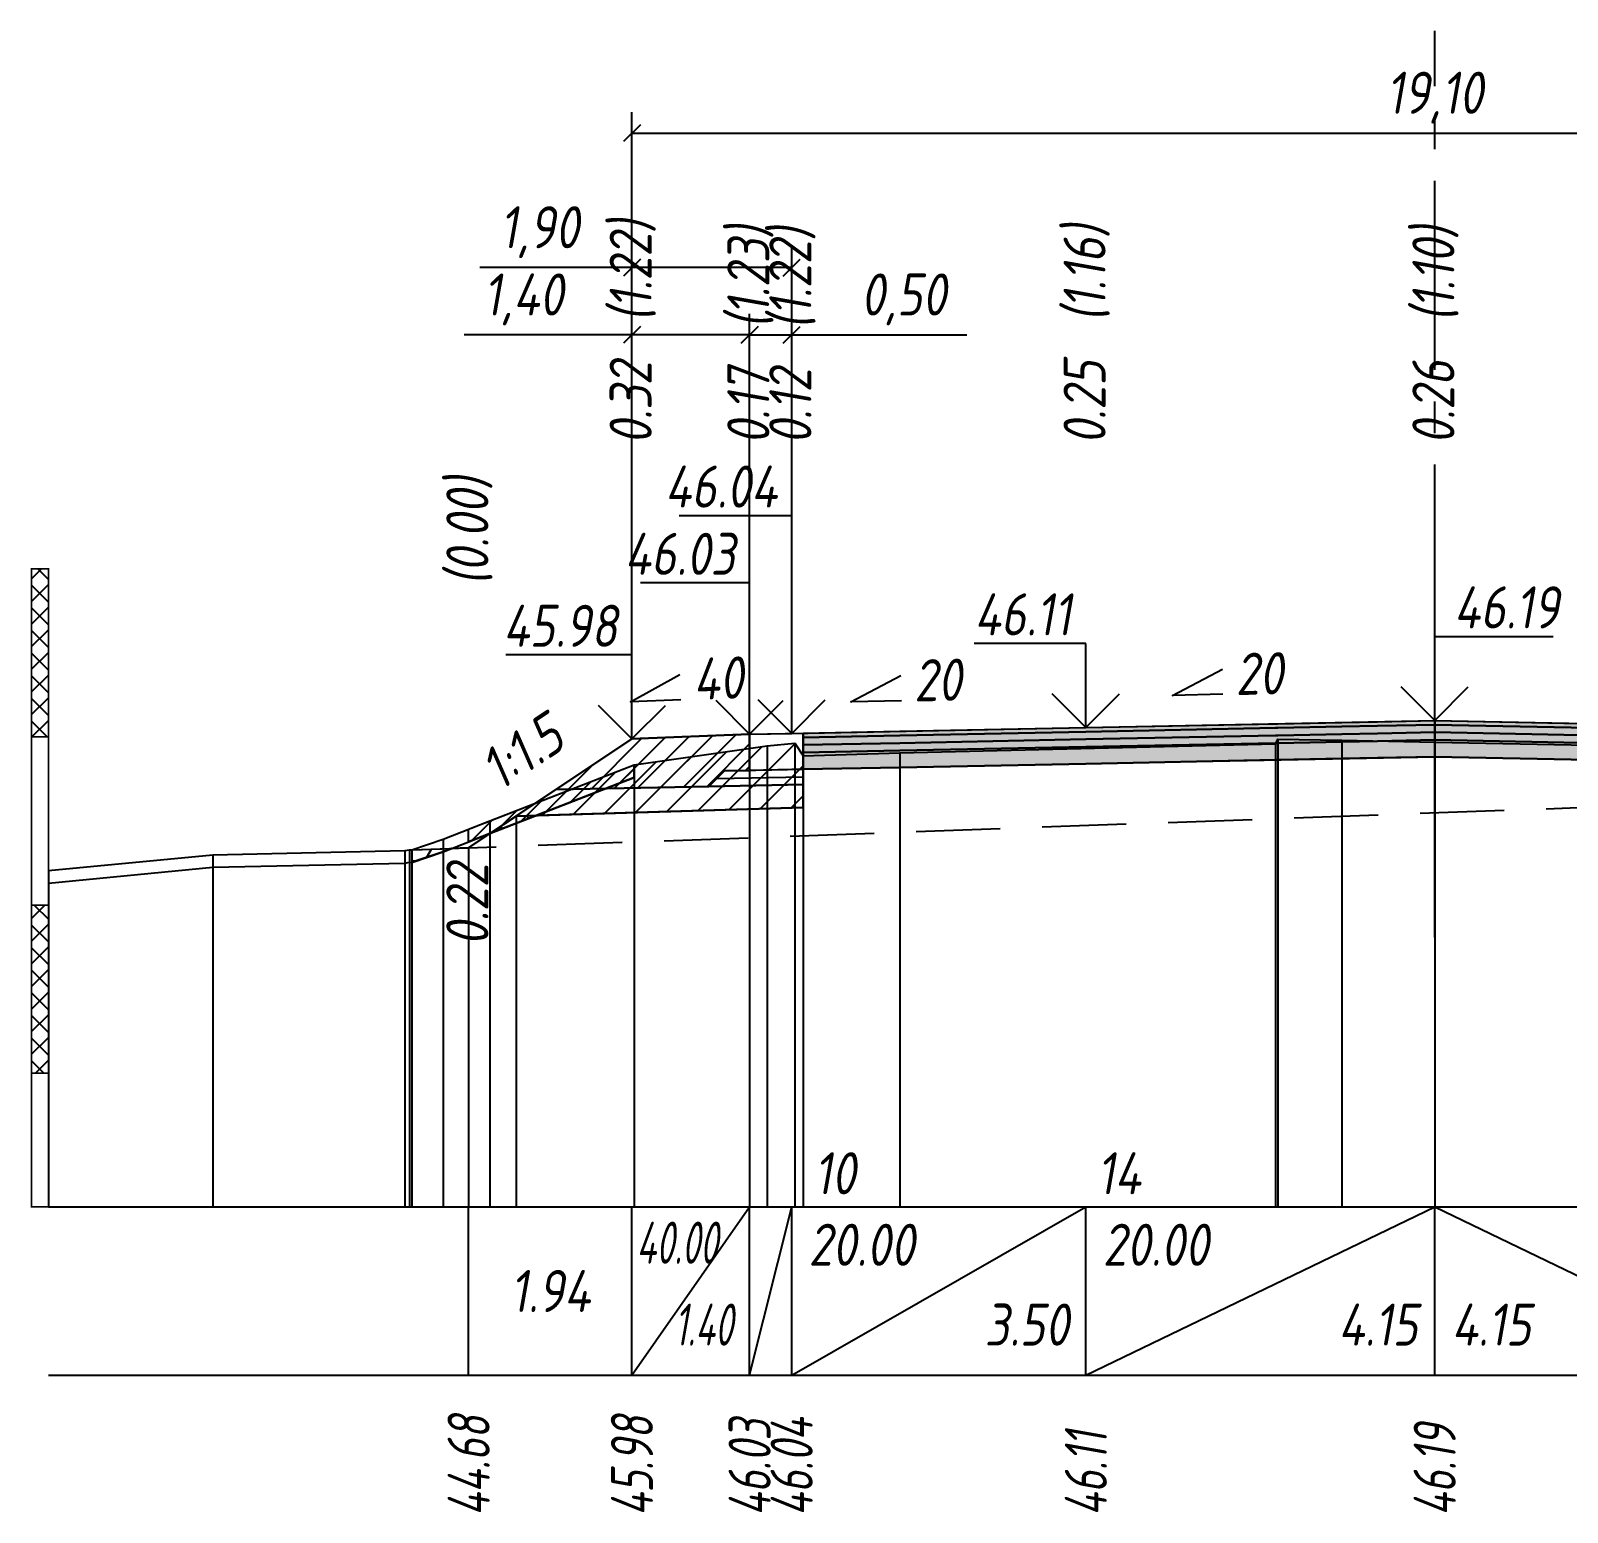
# Model space of a CAD drawing. Extents: x -717 to 1451, y -133302 to 233.
# Drawn here: x 78.9 to 170.4, y -86859.2 to -86771 of the extents above; entities that cross this region are included whole.
import ezdxf
from ezdxf.enums import TextEntityAlignment as Align

# ---------------------------------------------------------------- set-up
doc = ezdxf.new("R2010")
doc.units = 0
doc.linetypes.add('осевая2', pattern=[1.125, 0.75, -0.125, 0.125, -0.125])
doc.linetypes.add('штриховая', pattern=[0.75, 0.5, -0.25])
for name, color, linetype in [('Интерполированный поперечник', 2, 'Continuous'), ('Код_514', 1, 'Continuous'), ('Контур_0', 7, 'Continuous'), ('Контур_2521', 7, 'Continuous'), ('Контур_2564', 7, 'Continuous'), ('Контур_2660', 7, 'Continuous'), ('Контур_2665', 7, 'Continuous'), ('Контур_400', 7, 'Continuous'), ('Контур_508', 7, 'Continuous'), ('Контур_512', 7, 'Continuous'), ('Контур_513', 7, 'Continuous'), ('Контур_818', 7, 'Continuous'), ('Красный поперечник', 1, 'Continuous'), ('Линейка абсолютных высот', 7, 'Continuous'), ('Объём_2501', 7, 'Continuous'), ('Объём_2564', 7, 'Continuous'), ('Объём_2650', 7, 'Continuous'), ('Объём_2660', 7, 'Continuous'), ('Объём_2661', 7, 'Continuous'), ('Объём_2665', 7, 'Continuous'), ('Объём_2666', 7, 'Continuous'), ('Объём_2667', 7, 'Continuous'), ('Объём_2668', 7, 'Continuous'), ('Объём_2669', 7, 'Continuous'), ('Объём_2675', 7, 'Continuous'), ('Объём_2753', 7, 'Continuous'), ('Ось', 1, 'осевая2'), ('Откосы', 7, 'Continuous'), ('Отметки покрытия', 7, 'Continuous'), ('Рабочие отметки', 7, 'Continuous'), ('Рабочие отметки доп.', 7, 'Continuous'), ('Слои выравнивания', 7, 'Continuous'), ('Таблица', 7, 'Continuous'), ('Уклоны проезжей части', 7, 'Continuous'), ('Черный поперечник', 3, 'Continuous')]:
    doc.layers.add(name, color=color, linetype=linetype)
for name, color, linetype, true_color in [('Контур_2540', 2, 'Continuous', 0xffff00), ('Контур_2560', 2, 'Continuous', 0xffff00), ('Контур_2561', 7, 'Continuous', 0xff8040), ('Контур_2562', 3, 'Continuous', 0x00ff00), ('Контур_2563', 7, 'Continuous', 0xff8000), ('Контур_2570', 7, 'Continuous', 0x80ff00), ('Контур_2725', 7, 'Continuous', 0x323232), ('Контур_2736', 4, 'Continuous', 0x00ffff), ('Контур_2737', 4, 'Continuous', 0x00ffff), ('Контур_2738', 4, 'Continuous', 0x00ffff), ('Контур_2739', 4, 'Continuous', 0x00ffff), ('Контур_2741', 4, 'Continuous', 0x00ffff), ('Контур_2742', 4, 'Continuous', 0x00ffff), ('Контур_2743', 4, 'Continuous', 0x00ffff), ('Контур_2744', 7, 'Continuous', 0xa4ffff), ('Контур_2745', 7, 'Continuous', 0xa4ffff), ('Контур_2747', 4, 'Continuous', 0x00ffff), ('Контур_2748', 4, 'Continuous', 0x00ffff), ('Контур_2749', 4, 'Continuous', 0x00ffff), ('Контур_2750', 4, 'Continuous', 0x00ffff), ('Контур_2751', 4, 'Continuous', 0x00ffff), ('Контур_2752', 4, 'Continuous', 0x00ffff), ('Контур_2760', 7, 'Continuous', 0x323232), ('Контур_2761', 7, 'Continuous', 0x323232), ('Контур_2762', 7, 'Continuous', 0x323232), ('Контур_2763', 7, 'Continuous', 0x323232), ('Контур_402', 7, 'Continuous', 0xff6464), ('Контур_703', 4, 'Continuous', 0x00ffff), ('Контур_705', 4, 'Continuous', 0x00ffff), ('Контур_707', 4, 'Continuous', 0x00ffff), ('Контур_720', 131, 'Continuous', 0xaaffff), ('Объём_2500', 7, 'Continuous', 0xc0c0c0), ('Объём_2520', 7, 'Continuous', 0x80ffff), ('Объём_2540', 2, 'Continuous', 0xffff00), ('Объём_2560', 2, 'Continuous', 0xffff00), ('Объём_2561', 7, 'Continuous', 0xff8040), ('Объём_2562', 3, 'Continuous', 0x00ff00), ('Объём_2563', 7, 'Continuous', 0xff8000), ('Объём_2570', 7, 'Continuous', 0x80ff00), ('Объём_2600', 7, 'Continuous', 0x808000), ('Объём_2746', 2, 'Continuous', 0xffff00)]:
    doc.layers.add(name, color=color, linetype=linetype, true_color=true_color)
doc.styles.get("Standard").update_dxf_attribs({"font": 'txt', "height": 2.5})
doc.styles.add('М', font='romand.shx', dxfattribs={"width": 0.8, "oblique": 10, "height": 2.5})
doc.dimstyles.new('ISO-25', dxfattribs={"dimtxt": 2.5, "dimasz": 2.5, "dimexe": 1.25, "dimexo": 0.625, "dimtad": 1, "dimtxsty": 'Standard', "dimcen": 2.5, "dimadec": 0, "dimazin": 0, "dimtfac": 1, "dimtmove": 0, "dimatfit": 3, "dimfxl": 1, "dimarcsym": 0})
pattern_1 = [(45.0000013, (0, 0), (-0.67351924, 0.673519211), []), (135.0000003, (0, 0), (-0.673519222, -0.67351923), [])]

# ---------------------------------------------------------------- blocks, each defined once
blk = doc.blocks.new('_Oblique')
at = {"color": 0, "linetype": 'ByBlock', "lineweight": -2}
blk.add_line((-0.5, -0.5), (0.5, 0.5), dxfattribs=at)
blk = doc.blocks.new('*D1684')
at = {"color": 0, "lineweight": -2, "transparency": 16777216}
for p, q in [((114.714, -86812.604), (114.714, -86787.884)), ((121.714, -86812.324), (121.714, -86787.884)), ((114.714, -86789.134), (104.724, -86789.134)), ((121.714, -86789.134), (114.714, -86789.134))]:
    blk.add_line(p, q, dxfattribs=at)
at = {"layer": 'Defpoints', "color": 0, "transparency": 16777216}
for p in [(121.714, -86789.134), (114.714, -86813.229), (121.714, -86812.949)]:
    blk.add_point(p, dxfattribs=at)
at = {"color": 0, "lineweight": -2, "transparency": 16777216, "rotation": 180}
blk.add_blockref('_Oblique', (114.714, -86789.134), dxfattribs=at)
at = {"color": 0, "lineweight": -2, "transparency": 16777216}
blk.add_blockref('_Oblique', (121.714, -86789.134), dxfattribs=at)
at = {"color": 0, "transparency": 16777216, "insert": (108.265, -86787.021), "char_height": 2.5, "width": 8.75, "attachment_point": 5, "style": 'М'}
blk.add_mtext('1,40', dxfattribs=at)
blk = doc.blocks.new('*D1686')
at = {"color": 0, "lineweight": -2, "transparency": 16777216}
for p, q in [((121.714, -86812.324), (121.714, -86787.884)), ((124.214, -86812.274), (124.214, -86787.884)), ((121.714, -86789.134), (124.214, -86789.134)), ((124.214, -86789.134), (134.634, -86789.134))]:
    blk.add_line(p, q, dxfattribs=at)
at = {"layer": 'Defpoints', "color": 0, "transparency": 16777216}
for p in [(124.214, -86789.134), (121.714, -86812.949), (124.214, -86812.899)]:
    blk.add_point(p, dxfattribs=at)
at = {"color": 0, "lineweight": -2, "transparency": 16777216, "rotation": 180}
blk.add_blockref('_Oblique', (121.714, -86789.134), dxfattribs=at)
at = {"color": 0, "lineweight": -2, "transparency": 16777216}
blk.add_blockref('_Oblique', (124.214, -86789.134), dxfattribs=at)
at = {"color": 0, "transparency": 16777216, "insert": (130.873, -86787.021), "char_height": 2.5, "width": 9.16667, "attachment_point": 5, "style": 'М'}
blk.add_mtext('0,50', dxfattribs=at)
blk = doc.blocks.new('*D1689')
at = {"color": 0, "lineweight": -2, "transparency": 16777216}
for p, q in [((114.714, -86812.604), (114.714, -86783.884)), ((124.214, -86812.274), (124.214, -86783.884)), ((114.714, -86785.134), (105.674, -86785.134)), ((124.214, -86785.134), (114.714, -86785.134))]:
    blk.add_line(p, q, dxfattribs=at)
at = {"layer": 'Defpoints', "color": 0, "transparency": 16777216}
for p in [(124.214, -86785.134), (114.714, -86813.229), (124.214, -86812.899)]:
    blk.add_point(p, dxfattribs=at)
at = {"color": 0, "lineweight": -2, "transparency": 16777216, "rotation": 180}
blk.add_blockref('_Oblique', (114.714, -86785.134), dxfattribs=at)
at = {"color": 0, "lineweight": -2, "transparency": 16777216}
blk.add_blockref('_Oblique', (124.214, -86785.134), dxfattribs=at)
at = {"color": 0, "transparency": 16777216, "insert": (109.214, -86783.021), "char_height": 2.5, "width": 8.75, "attachment_point": 5, "style": 'М'}
blk.add_mtext('1,90', dxfattribs=at)
blk = doc.blocks.new('*D1690')
at = {"color": 0, "lineweight": -2, "transparency": 16777216}
for p, q in [((114.714, -86812.604), (114.714, -86775.884)), ((210.214, -86812.604), (210.214, -86775.884)), ((114.714, -86777.134), (210.214, -86777.134))]:
    blk.add_line(p, q, dxfattribs=at)
at = {"layer": 'Defpoints', "color": 0, "transparency": 16777216}
for p in [(210.214, -86777.134), (114.714, -86813.229), (210.214, -86813.229)]:
    blk.add_point(p, dxfattribs=at)
at = {"color": 0, "lineweight": -2, "transparency": 16777216, "rotation": 180}
blk.add_blockref('_Oblique', (114.714, -86777.134), dxfattribs=at)
at = {"color": 0, "lineweight": -2, "transparency": 16777216}
blk.add_blockref('_Oblique', (210.214, -86777.134), dxfattribs=at)
at = {"color": 0, "transparency": 16777216, "insert": (162.464, -86775.021), "char_height": 2.5, "width": 10.41667, "attachment_point": 5, "style": 'М'}
blk.add_mtext('19,10', dxfattribs=at)

msp = doc.modelspace()

# ---------------------------------------------------------------- hatches: boundary and pattern name
at = {"layer": 'Линейка абсолютных высот'}
h = msp.add_hatch(dxfattribs=at)
h.set_pattern_fill('ANSI37', scale=0.3, style=0)
h.set_pattern_definition(pattern_1)
h.paths.add_polyline_path([(80, -86813.045), (80, -86803.045), (79, -86803.045), (79, -86813.045)])
h = msp.add_hatch(dxfattribs=at)
h.set_pattern_fill('ANSI37', scale=0.3, style=0)
h.set_pattern_definition(pattern_1)
h.paths.add_polyline_path([(80, -86833.045), (80, -86823.045), (79, -86823.045), (79, -86833.045)])
at = {"layer": 'Объём_2563'}
h = msp.add_hatch(dxfattribs=at)
h.set_pattern_fill('ANSI31', color=256, scale=0.3)
h.paths.add_polyline_path([(114.714, -86813.167), (121.714, -86812.887), (121.714, -86815.037), (120.214, -86815.067), (119.295, -86815.985), (110.214, -86816.167)])
at = {"layer": 'Объём_2570'}
h = msp.add_hatch(dxfattribs=at)
h.set_pattern_fill('ANSI31', color=256, scale=0.2)
h.paths.add_polyline_path([(106.269, -86818.793), (105, -86819.288), (105, -86818.538), (114.841, -86814.7), (114.841, -86815.45)])
at = {"layer": 'Объём_2600'}
h = msp.add_hatch(dxfattribs=at)
h.set_pattern_fill('ANSI31', color=6, scale=0.4)
h.paths.add_polyline_path([(124.9, -86814.165), (124.9, -86817.248), (109.007, -86817.725), (114.841, -86815.45), (114.841, -86814.7), (122.756, -86813.57), (124.4, -86813.415)])
h.paths.add_polyline_path([(106.269, -86818.793), (105, -86819.642), (104, -86819.679)])
h = msp.add_hatch(dxfattribs=at)
h.set_pattern_fill('HONEY', color=5, scale=0.3)
h.paths.add_polyline_path([(106.269, -86818.793), (107.822, -86817.761), (109.007, -86817.725)])
h = msp.add_hatch(dxfattribs=at)
h.set_pattern_fill('ANSI31', color=6, scale=0.4)
h.paths.add_polyline_path([(106.269, -86818.793), (105, -86819.642), (104, -86819.679)])
h = msp.add_hatch(dxfattribs=at)
h.set_pattern_fill('HONEY', color=5, scale=0.3)
h.paths.add_polyline_path([(103.475, -86819.884), (101.637, -86820.499), (101.637, -86819.765), (104, -86819.679)])
at = {"layer": 'Слои выравнивания'}
for color, points in [(2, [(124.9, -86812.823), (130.647, -86812.708), (141.714, -86812.487), (152.988, -86812.261), (153.008, -86812.261), (153.125, -86812.258), (156.941, -86812.182), (159.064, -86812.14), (162.464, -86812.072), (162.464, -86812.322), (159.064, -86812.39), (156.941, -86812.432), (153.125, -86812.508), (153.008, -86812.511), (152.988, -86812.511), (141.714, -86812.737), (130.647, -86812.958), (124.9, -86813.073)]), (3, [(124.9, -86813.073), (130.647, -86812.958), (141.714, -86812.737), (152.988, -86812.511), (153.008, -86812.511), (153.125, -86812.508), (156.941, -86812.432), (159.064, -86812.39), (162.464, -86812.322), (162.464, -86812.772), (159.064, -86812.84), (156.941, -86812.882), (153.125, -86812.958), (153.008, -86812.961), (152.988, -86812.961), (141.714, -86813.187), (130.647, -86813.408), (124.9, -86813.523)]), (4, [(124.9, -86813.523), (130.647, -86813.408), (141.714, -86813.187), (152.988, -86812.961), (153.008, -86812.961), (153.125, -86812.958), (156.941, -86812.882), (159.064, -86812.84), (162.464, -86812.772), (162.464, -86813.222), (159.064, -86813.29), (156.941, -86813.332), (153.125, -86813.408), (153.008, -86813.411), (152.988, -86813.411), (141.714, -86813.637), (130.647, -86813.858), (124.9, -86813.973)]), (2, [(162.464, -86812.072), (180.721, -86812.437), (180.721, -86812.687), (162.464, -86812.322)]), (3, [(162.464, -86812.322), (180.721, -86812.687), (180.721, -86813.137), (162.464, -86812.772)]), (4, [(162.464, -86812.772), (180.721, -86813.137), (180.721, -86813.587), (162.464, -86813.222)]), (5, [(124.9, -86813.973), (130.647, -86813.858), (141.714, -86813.637), (152.988, -86813.411), (153.008, -86813.411), (153.125, -86813.408), (156.941, -86813.332), (159.064, -86813.29), (162.464, -86813.222), (162.464, -86814.222), (159.064, -86814.29), (156.941, -86814.332), (153.125, -86814.408), (153.008, -86814.411), (152.988, -86814.411), (141.714, -86814.637), (130.647, -86814.858), (124.9, -86814.973)]), (5, [(162.464, -86813.222), (180.721, -86813.587), (180.721, -86814.587), (162.464, -86814.222)])]:
    msp.add_hatch(color=color, dxfattribs=at).paths.add_polyline_path(points)

# ---------------------------------------------------------------- linework, layer by layer
at = {"layer": 'Интерполированный поперечник', "linetype": 'штриховая', "ltscale": 10, "flags": 128}
msp.add_lwpolyline([(101.637, -86819.765), (205.632, -86815.985)], dxfattribs=at)
at = {"layer": 'Код_514'}
for p, q in [((105, -86851), (105, -86841)), ((114.714, -86851), (114.714, -86841)), ((114.714, -86851), (121.714, -86841)), ((121.714, -86851), (121.714, -86841)), ((121.714, -86851), (124.214, -86841)), ((124.214, -86851), (124.214, -86841)), ((124.214, -86851), (141.714, -86841)), ((141.714, -86851), (141.714, -86841)), ((141.714, -86851), (162.464, -86841)), ((162.464, -86851), (162.464, -86841)), ((162.464, -86841), (183.214, -86851))]:
    msp.add_line(p, q, dxfattribs=at)
at = {"layer": 'Контур_0', "flags": 128}
for points in [[(124.214, -86814.987), (121.714, -86815.037), (121.714, -86812.887), (124.9, -86812.823), (124.9, -86814.973), (124.214, -86814.987), (124.214, -86814.987)], [(114.714, -86813.167), (105, -86819.642), (105, -86819.642), (105, -86819.642), (105, -86819.642), (105, -86819.642), (105, -86819.642), (105, -86819.642), (105, -86819.642), (105, -86819.642), (105, -86819.642), (105, -86819.642), (105, -86819.642), (105, -86819.642), (105, -86819.642), (105, -86819.642)], [(114.714, -86813.167), (105, -86819.642), (105, -86819.642), (105, -86819.642), (105, -86819.642), (105, -86819.642), (105, -86819.642), (105, -86819.642), (105, -86819.642), (105, -86819.642), (105, -86819.642), (105, -86819.642), (105, -86819.642), (105, -86819.642), (105, -86819.642), (105, -86819.642), (105, -86819.642), (105, -86819.642), (105, -86819.642), (105, -86819.642), (105, -86819.642), (105, -86819.642), (105, -86819.642), (105, -86819.642), (105, -86819.642), (105, -86819.642), (105, -86819.642), (105, -86819.642), (105, -86819.642), (105, -86819.642)], [(110.214, -86816.167), (119.295, -86815.985), (120.214, -86815.067), (121.714, -86815.037)], [(120.214, -86815.067), (124.9, -86814.973), (124.9, -86815.873), (119.295, -86815.985), (120.214, -86815.067), (120.214, -86815.067)]]:
    msp.add_lwpolyline(points, dxfattribs=at)
at = {"layer": 'Контур_2521', "color": 250, "flags": 128}
msp.add_lwpolyline([(119.755, -86815.526), (124.9, -86815.423)], dxfattribs=at)
at = {"layer": 'Контур_2540', "flags": 128}
msp.add_lwpolyline([(119.295, -86815.985), (124.9, -86815.873), (124.9, -86817.248), (107.822, -86817.761), (110.214, -86816.167), (119.295, -86815.985), (119.295, -86815.985)], dxfattribs=at)
at = {"layer": 'Контур_2560', "flags": 128}
msp.add_lwpolyline([(114.714, -86813.167), (114.714, -86813.167), (114.714, -86813.167), (121.714, -86812.887)], dxfattribs=at)
at = {"layer": 'Контур_2561', "flags": 128}
msp.add_lwpolyline([(121.714, -86812.887), (121.714, -86812.887), (114.714, -86813.167), (114.714, -86813.167), (121.714, -86812.887)], dxfattribs=at)
at = {"layer": 'Контур_2562', "flags": 128}
msp.add_lwpolyline([(114.714, -86813.167), (114.714, -86813.167), (114.714, -86813.167), (114.714, -86813.167), (114.714, -86813.167)], dxfattribs=at)
at = {"layer": 'Контур_2563', "flags": 128}
msp.add_lwpolyline([(114.714, -86813.167), (121.714, -86812.887), (121.714, -86815.037), (120.214, -86815.067), (119.295, -86815.985), (110.214, -86816.167), (114.714, -86813.167), (114.714, -86813.167)], dxfattribs=at)
at = {"layer": 'Контур_2564', "flags": 128}
msp.add_lwpolyline([(114.714, -86813.167), (121.714, -86812.887)], dxfattribs=at)
at = {"layer": 'Контур_2570', "flags": 128}
msp.add_lwpolyline([(80, -86821.75), (89.781, -86820.801), (101.206, -86820.553), (101.475, -86820.502), (101.617, -86820.506), (101.617, -86820.506), (103.475, -86819.884), (106.269, -86818.793), (114.841, -86815.45), (114.841, -86814.7), (122.756, -86813.57), (124.4, -86813.415), (124.9, -86814.165), (130.647, -86813.985), (152.988, -86813.45), (153.125, -86813.171), (156.941, -86813.247), (162.464, -86813.357), (180.721, -86813.72)], dxfattribs=at)
at = {"layer": 'Контур_2660', "flags": 128}
msp.add_lwpolyline([(107.822, -86817.761), (124.9, -86817.248)], dxfattribs=at)
at = {"layer": 'Контур_2665', "flags": 128}
msp.add_lwpolyline([(114.714, -86813.167), (114.714, -86813.167)], dxfattribs=at)
at = {"layer": 'Контур_2725', "flags": 128}
msp.add_lwpolyline([(124.9, -86814.973), (130.647, -86814.858), (141.714, -86814.637), (152.988, -86814.411), (153.008, -86814.411), (153.125, -86814.408), (156.941, -86814.332), (159.064, -86814.29), (162.464, -86814.222), (180.721, -86814.587)], dxfattribs=at)
at = {"layer": 'Контур_2736', "flags": 128}
msp.add_lwpolyline([(114.714, -86813.167), (105, -86819.642)], dxfattribs=at)
at = {"layer": 'Контур_2737', "flags": 128}
msp.add_lwpolyline([(105, -86819.642), (105, -86819.642)], dxfattribs=at)
at = {"layer": 'Контур_2738', "flags": 128}
msp.add_lwpolyline([(105, -86819.642), (105, -86819.642)], dxfattribs=at)
at = {"layer": 'Контур_2739', "flags": 128}
msp.add_lwpolyline([(105, -86819.642), (105, -86819.642)], dxfattribs=at)
at = {"layer": 'Контур_2741', "flags": 128}
msp.add_lwpolyline([(105, -86819.642), (105, -86819.642)], dxfattribs=at)
at = {"layer": 'Контур_2742', "flags": 128}
msp.add_lwpolyline([(105, -86819.642), (105, -86819.642)], dxfattribs=at)
at = {"layer": 'Контур_2743', "flags": 128}
msp.add_lwpolyline([(105, -86819.642), (105, -86819.642)], dxfattribs=at)
at = {"layer": 'Контур_2744', "flags": 128}
msp.add_lwpolyline([(105, -86819.642), (105, -86819.642)], dxfattribs=at)
msp.add_lwpolyline([(105, -86819.642), (105, -86819.642)], dxfattribs=at)
msp.add_lwpolyline([(105, -86819.642), (105, -86819.642)], dxfattribs=at)
msp.add_lwpolyline([(105, -86819.642), (105, -86819.642)], dxfattribs=at)
msp.add_lwpolyline([(105, -86819.642), (105, -86819.642)], dxfattribs=at)
msp.add_lwpolyline([(105, -86819.642), (105, -86819.642)], dxfattribs=at)
at = {"layer": 'Контур_2745', "flags": 128}
msp.add_lwpolyline([(105, -86819.642), (105, -86819.642)], dxfattribs=at)
msp.add_lwpolyline([(105, -86819.642), (105, -86819.642)], dxfattribs=at)
msp.add_lwpolyline([(105, -86819.642), (105, -86819.642)], dxfattribs=at)
msp.add_lwpolyline([(105, -86819.642), (105, -86819.642)], dxfattribs=at)
msp.add_lwpolyline([(105, -86819.642), (105, -86819.642)], dxfattribs=at)
msp.add_lwpolyline([(105, -86819.642), (105, -86819.642)], dxfattribs=at)
at = {"layer": 'Контур_2747', "flags": 128}
msp.add_lwpolyline([(105, -86819.642), (105, -86819.642)], dxfattribs=at)
at = {"layer": 'Контур_2748', "flags": 128}
msp.add_lwpolyline([(105, -86819.642), (105, -86819.642)], dxfattribs=at)
at = {"layer": 'Контур_2749', "flags": 128}
msp.add_lwpolyline([(105, -86819.642), (105, -86819.642)], dxfattribs=at)
at = {"layer": 'Контур_2750', "flags": 128}
msp.add_lwpolyline([(105, -86819.642), (105, -86819.642)], dxfattribs=at)
at = {"layer": 'Контур_2751', "flags": 128}
msp.add_lwpolyline([(105, -86819.642), (105, -86819.642)], dxfattribs=at)
at = {"layer": 'Контур_2752', "flags": 128}
msp.add_lwpolyline([(105, -86819.642), (105, -86819.642)], dxfattribs=at)
at = {"layer": 'Контур_2760', "flags": 128}
msp.add_lwpolyline([(124.9, -86812.823), (130.647, -86812.708), (141.714, -86812.487), (152.988, -86812.261), (153.008, -86812.261), (153.125, -86812.258), (156.941, -86812.182), (159.064, -86812.14), (162.464, -86812.072), (180.721, -86812.437)], dxfattribs=at)
at = {"layer": 'Контур_2761', "flags": 128}
msp.add_lwpolyline([(124.9, -86813.073), (130.647, -86812.958), (141.714, -86812.737), (152.988, -86812.511), (153.008, -86812.511), (153.125, -86812.508), (156.941, -86812.432), (159.064, -86812.39), (162.464, -86812.322), (180.721, -86812.687)], dxfattribs=at)
at = {"layer": 'Контур_2762', "flags": 128}
msp.add_lwpolyline([(124.9, -86813.523), (130.647, -86813.408), (141.714, -86813.187), (152.988, -86812.961), (153.008, -86812.961), (153.125, -86812.958), (156.941, -86812.882), (159.064, -86812.84), (162.464, -86812.772), (180.721, -86813.137)], dxfattribs=at)
at = {"layer": 'Контур_2763', "flags": 128}
msp.add_lwpolyline([(124.9, -86813.973), (130.647, -86813.858), (141.714, -86813.637), (152.988, -86813.411), (153.008, -86813.411), (153.125, -86813.408), (156.941, -86813.332), (159.064, -86813.29), (162.464, -86813.222), (180.721, -86813.587)], dxfattribs=at)
at = {"layer": 'Контур_400', "flags": 128}
for points in [[(121.714, -86812.887), (124.214, -86812.837), (124.214, -86812.837), (124.214, -86812.837), (124.214, -86812.837), (124.214, -86812.837), (124.214, -86812.837), (141.714, -86812.487), (162.464, -86812.072)], [(162.464, -86812.072), (183.214, -86812.487), (200.714, -86812.837), (200.714, -86812.837), (200.714, -86812.837), (200.714, -86812.837), (200.714, -86812.837), (200.714, -86812.837), (203.214, -86812.887)]]:
    msp.add_lwpolyline(points, dxfattribs=at)
at = {"layer": 'Контур_402', "flags": 128}
msp.add_lwpolyline([(107.822, -86817.761), (124.9, -86817.248), (124.9, -86814.973), (162.464, -86814.222), (180.721, -86814.587), (180.721, -86816.669), (215.217, -86817.704)], dxfattribs=at)
at = {"layer": 'Контур_508', "flags": 128}
msp.add_lwpolyline([(105, -86819.642), (107.822, -86817.761), (124.9, -86817.248), (124.9, -86814.973), (162.464, -86814.222), (180.721, -86814.587), (180.721, -86816.669), (215.217, -86817.704), (216.862, -86818.8), (217.165, -86818.8), (219.165, -86818.8), (219.468, -86818.8), (222.915, -86816.502), (222.915, -86815.3), (224.843, -86814.015)], dxfattribs=at)
at = {"layer": 'Контур_512', "flags": 128}
msp.add_lwpolyline([(105, -86819.642), (107.822, -86817.761), (124.9, -86817.248)], dxfattribs=at)
at = {"layer": 'Контур_513', "flags": 128}
msp.add_lwpolyline([(105, -86819.642), (107.822, -86817.761), (124.9, -86817.248), (124.9, -86814.973), (162.464, -86814.222), (180.721, -86814.587), (180.721, -86816.669), (215.217, -86817.704), (216.862, -86818.8), (217.165, -86818.8), (219.165, -86818.8), (219.468, -86818.8), (222.915, -86816.502), (222.915, -86815.3), (224.843, -86814.015)], dxfattribs=at)
at = {"layer": 'Контур_703', "flags": 128}
for points in [[(114.714, -86813.167), (105, -86819.642)], [(105, -86819.642), (105, -86819.642)]]:
    msp.add_lwpolyline(points, dxfattribs=at)
at = {"layer": 'Контур_705', "flags": 128}
msp.add_lwpolyline([(105, -86819.642), (105, -86819.642)], dxfattribs=at)
at = {"layer": 'Контур_707', "flags": 128}
msp.add_lwpolyline([(105, -86819.642), (105, -86819.642)], dxfattribs=at)
at = {"layer": 'Контур_720', "flags": 128}
msp.add_lwpolyline([(105, -86819.642), (105, -86819.642)], dxfattribs=at)
at = {"layer": 'Контур_818', "flags": 128}
msp.add_lwpolyline([(105, -86819.288), (106.269, -86818.793), (114.841, -86815.45), (114.841, -86814.7), (122.756, -86813.57), (124.4, -86813.415), (124.9, -86814.165), (130.647, -86813.985), (152.988, -86813.45), (153.125, -86813.171), (156.941, -86813.247), (162.464, -86813.357), (180.721, -86813.72), (181.221, -86812.97), (184.125, -86813.11), (190.817, -86813.48), (190.817, -86814.23), (196.348, -86815.206), (206.726, -86817.743), (212.922, -86816.006), (219.144, -86814.781), (224.843, -86814.765)], dxfattribs=at)
at = {"layer": 'Красный поперечник'}
for p, q in [((114.714, -86813.167), (121.714, -86812.887)), ((121.714, -86812.887), (124.214, -86812.837)), ((124.214, -86812.837), (141.714, -86812.487)), ((141.714, -86812.487), (162.464, -86812.072)), ((162.464, -86812.072), (183.214, -86812.487)), ((105, -86819.642), (114.714, -86813.167)), ((124.9, -86817.248), (124.9, -86841)), ((107.822, -86817.761), (107.822, -86841)), ((105, -86819.642), (105, -86841))]:
    msp.add_line(p, q, dxfattribs=at)
at = {"layer": 'Линейка абсолютных высот', "color": 7, "const_width": 0.1, "flags": 128}
for points in [[(80, -86813.045), (80, -86803.045), (79, -86803.045), (79, -86813.045), (80, -86813.045)], [(80, -86823.045), (80, -86813.045), (79, -86813.045), (79, -86823.045), (80, -86823.045)], [(80, -86833.045), (80, -86823.045), (79, -86823.045), (79, -86833.045), (80, -86833.045)], [(80, -86841), (80, -86833.045), (79, -86833.045), (79, -86841), (80, -86841)]]:
    msp.add_lwpolyline(points, dxfattribs=at)
at = {"layer": 'Объём_2500', "flags": 128}
msp.add_lwpolyline([(124.214, -86814.987), (121.714, -86815.037), (121.714, -86812.887), (124.9, -86812.823), (124.9, -86814.973), (124.214, -86814.987), (124.214, -86814.987)], dxfattribs=at)
at = {"layer": 'Объём_2501', "flags": 128}
for points in [[(121.714, -86812.887), (124.214, -86812.837), (124.214, -86812.837), (124.214, -86812.837), (124.214, -86812.837), (124.214, -86812.837), (124.214, -86812.837), (141.714, -86812.487), (162.464, -86812.072)], [(162.464, -86812.072), (183.214, -86812.487), (200.714, -86812.837), (200.714, -86812.837), (200.714, -86812.837), (200.714, -86812.837), (200.714, -86812.837), (200.714, -86812.837), (203.214, -86812.887)]]:
    msp.add_lwpolyline(points, dxfattribs=at)
at = {"layer": 'Объём_2520', "color": 250, "flags": 128}
msp.add_lwpolyline([(120.214, -86815.067), (124.9, -86814.973), (124.9, -86815.873), (119.295, -86815.985), (120.214, -86815.067), (120.214, -86815.067)], dxfattribs=at)
at = {"layer": 'Объём_2540', "flags": 128}
msp.add_lwpolyline([(119.295, -86815.985), (124.9, -86815.873), (124.9, -86817.248), (107.822, -86817.761), (110.214, -86816.167), (119.295, -86815.985), (119.295, -86815.985)], dxfattribs=at)
at = {"layer": 'Объём_2560', "flags": 128}
msp.add_lwpolyline([(114.714, -86813.167), (114.714, -86813.167), (114.714, -86813.167), (121.714, -86812.887)], dxfattribs=at)
at = {"layer": 'Объём_2561', "flags": 128}
msp.add_lwpolyline([(121.714, -86812.887), (121.714, -86812.887), (114.714, -86813.167), (114.714, -86813.167), (121.714, -86812.887)], dxfattribs=at)
at = {"layer": 'Объём_2562', "flags": 128}
msp.add_lwpolyline([(114.714, -86813.167), (114.714, -86813.167), (114.714, -86813.167), (114.714, -86813.167), (114.714, -86813.167)], dxfattribs=at)
at = {"layer": 'Объём_2563', "color": 250, "flags": 128}
msp.add_lwpolyline([(114.714, -86813.167), (121.714, -86812.887), (121.714, -86815.037), (120.214, -86815.067), (119.295, -86815.985), (110.214, -86816.167), (114.714, -86813.167), (114.714, -86813.167)], dxfattribs=at)
at = {"layer": 'Объём_2564', "flags": 128}
msp.add_lwpolyline([(114.714, -86813.167), (121.714, -86812.887)], dxfattribs=at)
at = {"layer": 'Объём_2570', "flags": 128}
msp.add_lwpolyline([(106.269, -86818.793), (105, -86819.288), (105, -86818.538), (114.841, -86814.7), (114.841, -86815.45), (106.269, -86818.793), (106.269, -86818.793)], dxfattribs=at)
at = {"layer": 'Объём_2600', "color": 5, "flags": 128}
for points in [[(106.269, -86818.793), (107.822, -86817.761), (109.007, -86817.725), (106.269, -86818.793), (106.269, -86818.793)], [(103.475, -86819.884), (101.637, -86820.499), (101.637, -86819.765), (104, -86819.679), (103.475, -86819.884), (103.475, -86819.884)]]:
    msp.add_lwpolyline(points, dxfattribs=at)
at = {"layer": 'Объём_2650', "color": 6, "flags": 128}
for points in [[(124.9, -86814.165), (124.9, -86817.248), (109.007, -86817.725), (114.841, -86815.45), (114.841, -86814.7), (122.756, -86813.57), (124.4, -86813.415), (124.9, -86814.165), (124.9, -86814.165)], [(106.269, -86818.793), (105, -86819.642), (104, -86819.679), (106.269, -86818.793), (106.269, -86818.793)]]:
    msp.add_lwpolyline(points, dxfattribs=at)
at = {"layer": 'Объём_2660', "flags": 128}
msp.add_lwpolyline([(107.822, -86817.761), (124.9, -86817.248)], dxfattribs=at)
at = {"layer": 'Объём_2661', "flags": 128}
msp.add_lwpolyline([(114.714, -86813.167), (105, -86819.642)], dxfattribs=at)
at = {"layer": 'Объём_2665', "flags": 128}
msp.add_lwpolyline([(114.714, -86813.167), (114.714, -86813.167)], dxfattribs=at)
at = {"layer": 'Объём_2666', "flags": 128}
msp.add_lwpolyline([(114.714, -86813.167), (105, -86819.642)], dxfattribs=at)
at = {"layer": 'Объём_2667', "flags": 128}
msp.add_lwpolyline([(105, -86819.642), (105, -86819.642)], dxfattribs=at)
msp.add_lwpolyline([(105, -86819.642), (105, -86819.642)], dxfattribs=at)
at = {"layer": 'Объём_2668', "flags": 128}
msp.add_lwpolyline([(105, -86819.642), (105, -86819.642)], dxfattribs=at)
msp.add_lwpolyline([(105, -86819.642), (105, -86819.642)], dxfattribs=at)
at = {"layer": 'Объём_2669', "flags": 128}
msp.add_lwpolyline([(105, -86819.642), (105, -86819.642)], dxfattribs=at)
msp.add_lwpolyline([(105, -86819.642), (105, -86819.642)], dxfattribs=at)
at = {"layer": 'Объём_2675', "flags": 128}
msp.add_lwpolyline([(105, -86819.642), (105, -86819.642)], dxfattribs=at)
msp.add_lwpolyline([(105, -86819.642), (105, -86819.642)], dxfattribs=at)
msp.add_lwpolyline([(105, -86819.642), (105, -86819.642)], dxfattribs=at)
msp.add_lwpolyline([(105, -86819.642), (105, -86819.642)], dxfattribs=at)
msp.add_lwpolyline([(105, -86819.642), (105, -86819.642)], dxfattribs=at)
msp.add_lwpolyline([(105, -86819.642), (105, -86819.642)], dxfattribs=at)
msp.add_lwpolyline([(105, -86819.642), (105, -86819.642)], dxfattribs=at)
msp.add_lwpolyline([(105, -86819.642), (105, -86819.642)], dxfattribs=at)
msp.add_lwpolyline([(105, -86819.642), (105, -86819.642)], dxfattribs=at)
msp.add_lwpolyline([(105, -86819.642), (105, -86819.642)], dxfattribs=at)
msp.add_lwpolyline([(105, -86819.642), (105, -86819.642)], dxfattribs=at)
msp.add_lwpolyline([(105, -86819.642), (105, -86819.642)], dxfattribs=at)
at = {"layer": 'Объём_2746', "flags": 128}
msp.add_lwpolyline([(122.756, -86813.57), (124.4, -86813.415), (124.9, -86814.165), (124.9, -86817.248), (109.007, -86817.725), (114.841, -86815.45), (114.841, -86814.7), (122.756, -86813.57), (122.756, -86813.57)], dxfattribs=at)
at = {"layer": 'Объём_2753', "flags": 128}
msp.add_lwpolyline([(124.9, -86812.823), (124.9, -86812.823)], dxfattribs=at)
at = {"layer": 'Ось', "ltscale": 15}
msp.add_line((162.464, -86824.971), (162.464, -86771.042), dxfattribs=at)
at = {"layer": 'Откосы', "color": 1, "flags": 128}
for points in [[(149.863, -86810.512), (146.864, -86810.572), (149.833, -86809.013)], [(117.621, -86810.838), (114.623, -86810.958), (117.561, -86809.339)], [(130.738, -86810.895), (127.739, -86810.955), (130.708, -86809.395)]]:
    msp.add_lwpolyline(points, dxfattribs=at)
at = {"layer": 'Отметки покрытия', "color": 1}
for p, q in [((124.214, -86799.887), (117.514, -86799.887)), ((124.214, -86812.837), (124.214, -86799.887)), ((121.714, -86803.887), (115.214, -86803.887)), ((121.714, -86812.887), (121.714, -86803.887)), ((162.464, -86812.072), (162.464, -86807.072)), ((162.464, -86807.072), (169.514, -86807.072)), ((114.714, -86808.167), (107.214, -86808.167)), ((114.714, -86813.167), (114.714, -86808.167)), ((141.714, -86807.487), (135.064, -86807.487)), ((141.714, -86812.487), (141.714, -86807.487)), ((162.464, -86812.072), (160.464, -86810.072)), ((162.464, -86812.072), (164.464, -86810.072)), ((121.714, -86812.887), (119.714, -86810.887)), ((121.714, -86812.887), (123.714, -86810.887)), ((124.214, -86812.837), (122.214, -86810.837)), ((124.214, -86812.837), (126.214, -86810.837)), ((141.714, -86812.487), (139.714, -86810.487)), ((141.714, -86812.487), (143.714, -86810.487)), ((114.714, -86813.167), (112.714, -86811.167)), ((114.714, -86813.167), (116.714, -86811.167))]:
    msp.add_line(p, q, dxfattribs=at)
at = {"layer": 'Слои выравнивания'}
for p, q in [((121.714, -86812.887), (121.714, -86841)), ((124.9, -86812.823), (124.9, -86841)), ((162.464, -86812.072), (162.464, -86841))]:
    msp.add_line(p, q, dxfattribs=at)
at = {"layer": 'Слои выравнивания', "color": 2, "flags": 128}
for points in [[(124.9, -86812.823), (130.647, -86812.708), (141.714, -86812.487), (152.988, -86812.261), (153.008, -86812.261), (153.125, -86812.258), (156.941, -86812.182), (159.064, -86812.14), (162.464, -86812.072), (162.464, -86812.322), (159.064, -86812.39), (156.941, -86812.432), (153.125, -86812.508), (153.008, -86812.511), (152.988, -86812.511), (141.714, -86812.737), (130.647, -86812.958), (124.9, -86813.073)], [(162.464, -86812.072), (180.721, -86812.437), (180.721, -86812.687), (162.464, -86812.322)]]:
    msp.add_lwpolyline(points, close=True, dxfattribs=at)
at = {"layer": 'Слои выравнивания', "color": 3, "flags": 128}
for points in [[(124.9, -86813.073), (130.647, -86812.958), (141.714, -86812.737), (152.988, -86812.511), (153.008, -86812.511), (153.125, -86812.508), (156.941, -86812.432), (159.064, -86812.39), (162.464, -86812.322), (162.464, -86812.772), (159.064, -86812.84), (156.941, -86812.882), (153.125, -86812.958), (153.008, -86812.961), (152.988, -86812.961), (141.714, -86813.187), (130.647, -86813.408), (124.9, -86813.523)], [(162.464, -86812.322), (180.721, -86812.687), (180.721, -86813.137), (162.464, -86812.772)]]:
    msp.add_lwpolyline(points, close=True, dxfattribs=at)
at = {"layer": 'Слои выравнивания', "color": 4, "flags": 128}
for points in [[(124.9, -86813.523), (130.647, -86813.408), (141.714, -86813.187), (152.988, -86812.961), (153.008, -86812.961), (153.125, -86812.958), (156.941, -86812.882), (159.064, -86812.84), (162.464, -86812.772), (162.464, -86813.222), (159.064, -86813.29), (156.941, -86813.332), (153.125, -86813.408), (153.008, -86813.411), (152.988, -86813.411), (141.714, -86813.637), (130.647, -86813.858), (124.9, -86813.973)], [(162.464, -86812.772), (180.721, -86813.137), (180.721, -86813.587), (162.464, -86813.222)]]:
    msp.add_lwpolyline(points, close=True, dxfattribs=at)
at = {"layer": 'Слои выравнивания', "color": 5, "flags": 128}
for points in [[(124.9, -86813.973), (130.647, -86813.858), (141.714, -86813.637), (152.988, -86813.411), (153.008, -86813.411), (153.125, -86813.408), (156.941, -86813.332), (159.064, -86813.29), (162.464, -86813.222), (162.464, -86814.222), (159.064, -86814.29), (156.941, -86814.332), (153.125, -86814.408), (153.008, -86814.411), (152.988, -86814.411), (141.714, -86814.637), (130.647, -86814.858), (124.9, -86814.973)], [(162.464, -86813.222), (180.721, -86813.587), (180.721, -86814.587), (162.464, -86814.222)]]:
    msp.add_lwpolyline(points, close=True, dxfattribs=at)
at = {"layer": 'Таблица'}
for p, q in [((80, -86841), (249.843, -86841)), ((80, -86851), (249.843, -86851))]:
    msp.add_line(p, q, dxfattribs=at)
at = {"layer": 'Черный поперечник', "color": 7}
for p, q in [((122.756, -86813.57), (122.756, -86841)), ((124.4, -86813.415), (124.4, -86841)), ((152.988, -86813.45), (152.988, -86841)), ((153.125, -86813.171), (153.125, -86841)), ((156.941, -86813.247), (156.941, -86841)), ((162.464, -86813.357), (162.464, -86841)), ((114.841, -86814.7), (114.841, -86841)), ((124.9, -86814.165), (124.9, -86841)), ((130.647, -86813.985), (130.647, -86841)), ((106.269, -86818.043), (106.269, -86841)), ((103.475, -86819.134), (103.475, -86841)), ((89.781, -86820.051), (89.781, -86841)), ((101.206, -86819.803), (101.206, -86841)), ((101.475, -86819.752), (101.475, -86841)), ((101.617, -86819.756), (101.617, -86841)), ((80, -86821), (80, -86841))]:
    msp.add_line(p, q, dxfattribs=at)
at = {"layer": 'Черный поперечник', "flags": 128}
msp.add_lwpolyline([(80, -86821), (89.781, -86820.051), (101.206, -86819.803), (101.475, -86819.752), (101.617, -86819.756), (103.475, -86819.134), (106.269, -86818.043), (114.841, -86814.7), (122.756, -86813.57), (124.4, -86813.415), (124.9, -86814.165), (130.647, -86813.985), (152.988, -86813.45), (153.125, -86813.171), (156.941, -86813.247), (162.464, -86813.357), (180.721, -86813.72)], dxfattribs=at)

# ---------------------------------------------------------------- texts
at = {"layer": 'Код_514', "style": 'М', "oblique": 10}
for s, width, p in [('40.00', 0.6, (114.972, -86841.876)), ('20.00', 0.8, (125.214, -86842)), ('20.00', 0.8, (142.714, -86842))]:
    msp.add_text(s, height=2.5, dxfattribs=dict(at, width=width)).set_placement(p, align=Align.TOP_LEFT)
at = {"layer": 'Код_514', "style": 'М', "oblique": 10, "width": 0.8}
msp.add_text('1.94', height=2.5, dxfattribs=at).set_placement((109.857, -86846), align=Align.MIDDLE_CENTER)
at = {"layer": 'Код_514', "style": 'М', "oblique": 10}
for s, width, p in [('1.40', 0.6, (120.714, -86850)), ('3.50', 0.8, (140.714, -86850)), ('4.15', 0.8, (161.464, -86850))]:
    msp.add_text(s, height=2.5, dxfattribs=dict(at, width=width)).set_placement(p, align=Align.BOTTOM_RIGHT)
at = {"layer": 'Код_514', "style": 'М', "oblique": 10, "width": 0.8}
msp.add_text('4.15', height=2.5, dxfattribs=at).set_placement((163.464, -86850), align=Align.BOTTOM_LEFT)
at = {"layer": 'Код_514', "style": 'М', "oblique": 10, "width": 0.7}
for s, p in [('44.68', (105, -86859.382)), ('45.98', (114.714, -86859.382)), ('46.03', (121.714, -86859.382)), ('46.04', (124.214, -86859.382)), ('46.19', (162.464, -86859.382)), ('46.11', (141.714, -86859.382))]:
    msp.add_text(s, height=2.5, rotation=90, dxfattribs=at).set_placement(p, align=Align.MIDDLE_LEFT)
at = {"layer": 'Отметки покрытия', "color": 1, "style": 'М', "oblique": 10, "width": 0.8}
for s, p in [('46.04', (123.355, -86800.155)), ('46.03', (120.855, -86804.155)), ('46.11', (140.855, -86807.755)), ('45.98', (113.855, -86808.435))]:
    msp.add_text(s, height=2.5, dxfattribs=at).set_placement(p, align=Align.BOTTOM_RIGHT)
msp.add_text('46.19', height=2.5, dxfattribs=at).set_placement((163.605, -86807.34), align=Align.BOTTOM_LEFT)
at = {"layer": 'Рабочие отметки', "color": 1, "style": 'М', "oblique": 10, "width": 0.8}
for s, p in [('0.32', (114.636, -86795.637)), ('0.17', (121.636, -86795.637)), ('0.12', (124.136, -86795.637)), ('0.25', (141.636, -86795.637)), ('0.26', (162.386, -86795.637))]:
    msp.add_text(s, height=2.5, rotation=90, dxfattribs=at).set_placement(p, align=Align.MIDDLE_LEFT)
msp.add_text('0.22', height=2.5, rotation=90, dxfattribs=at).set_placement((104.922, -86820.573), align=Align.MIDDLE_RIGHT)
at = {"layer": 'Рабочие отметки доп.', "color": 1, "style": 'М', "oblique": 10, "width": 0.8}
for s, p in [('(1.22)', (114.636, -86788.337)), ('(1.23)', (121.636, -86788.737)), ('(1.22)', (124.136, -86788.787)), ('(1.16)', (141.636, -86788.337)), ('(1.10)', (162.386, -86788.337)), ('(0.00)', (104.922, -86804.02))]:
    msp.add_text(s, height=2.5, rotation=90, dxfattribs=at).set_placement(p, align=Align.MIDDLE_LEFT)
at = {"layer": 'Слои выравнивания', "style": 'М', "oblique": 10, "width": 0.8}
for s, p in [('10', (126.788, -86841)), ('14', (143.682, -86841))]:
    msp.add_text(s, height=2.5, dxfattribs=at).set_placement(p, align=Align.BOTTOM_CENTER)
at = {"layer": 'Уклоны проезжей части', "color": 1, "style": 'М', "oblique": 10, "width": 0.8}
for s, rotation, p in [('40', 2.29061, (119.925, -86811.554)), ('20', 1.14576, (152.069, -86811.279)), ('20', 1.14576, (132.944, -86811.662)), ('1:1.5', 33.69007, (109.302, -86815.572))]:
    msp.add_text(s, height=2.5, rotation=rotation, dxfattribs=at).set_placement(p, align=Align.BOTTOM_CENTER)

# ---------------------------------------------------------------- dimensions: what is measured, and where the dimension line sits
at = {"color": 5}
dim = msp.add_linear_dim(base=(210.214, -86777.134), p1=(114.714, -86813.229), p2=(210.214, -86813.229), angle=180, dimstyle='ISO-25', override={"dimasz": 1, "dimlfac": 0.2, "dimzin": 0, "dimtxsty": 'М', "dimblk1": 'Oblique', "dimblk2": 'Oblique', "dimsah": 1}, dxfattribs=at)
dim.commit()
dim.dimension.update_dxf_attribs({"geometry": '*D1690', "text_midpoint": (162.464, -86775.021)})
for base, p1, p2, picture, middle in [((124.214, -86785.134), (114.714, -86813.229), (124.214, -86812.899), '*D1689', (109.214, -86785.134)), ((121.714, -86789.134), (114.714, -86813.229), (121.714, -86812.949), '*D1684', (108.265, -86789.134)), ((124.214, -86789.134), (121.714, -86812.949), (124.214, -86812.899), '*D1686', (130.873, -86789.134))]:
    dim = msp.add_linear_dim(base=base, p1=p1, p2=p2, angle=180, dimstyle='ISO-25', override={"dimasz": 1, "dimlfac": 0.2, "dimzin": 0, "dimtxsty": 'М', "dimblk1": 'Oblique', "dimblk2": 'Oblique', "dimsah": 1}, dxfattribs=at)
    dim.commit()
    dim.dimension.update_dxf_attribs({"geometry": picture, "text_midpoint": middle, "dimtype": 160})

doc.saveas('drawing.dxf')
